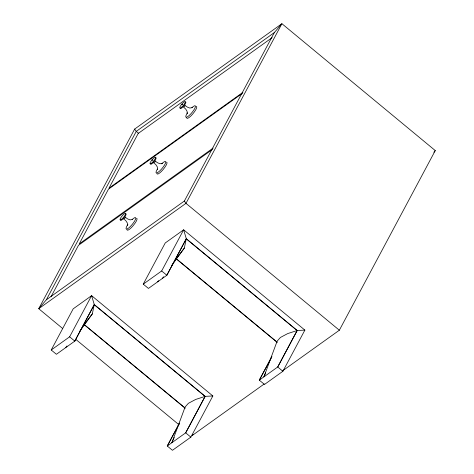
<?xml version="1.0" encoding="UTF-8"?>
<svg xmlns="http://www.w3.org/2000/svg" width="474" height="474" viewBox="0 0 474 474"><rect width="100%" height="100%" fill="white"/><g stroke="black" fill="none" stroke-linecap="round" stroke-linejoin="round"><path stroke-width="0.71" d="M79.751 331.249L92.329 313.912L94.219 304.675L205.094 396.4L185.684 432.845L167.275 446.016L172.459 450.3L190.862 437.129L212.844 395.962L91.606 295.658L73.203 308.829L51.222 349.996L56.4 354.285L74.809 341.114L94.29 304.622L91.606 295.658L69.625 336.824L51.222 349.996M171.345 265.991L184.362 248.056L186.252 238.819L297.127 330.55L277.717 366.989L259.308 380.16L264.492 384.444L282.895 371.272L304.877 330.105L183.639 229.801L165.236 242.972L143.255 284.145L148.433 288.429L166.842 275.258L186.323 238.766L183.639 229.801L161.658 270.974L143.255 284.145M174.272 437.401L171.878 442.722L185.103 407.012L188.362 403.327L195.697 399.434L205.094 396.4M265.707 372.878L263.911 376.866L277.136 341.156L280.395 337.47L287.73 333.578L297.127 330.55M94.219 304.675L74.809 341.114L69.625 336.824M186.252 238.819L166.842 275.258L161.658 270.974M282.848 370.65L339.348 330.224L435.268 150.578L281.906 23.7L134.652 129.07L38.732 308.71L62.675 328.523M46.334 299.805L136.257 131.387L274.31 32.605L281.906 23.7L185.986 203.346L38.732 308.71L46.334 299.805L184.38 201.023L274.31 32.605M51.02 296.748L78.494 245.289L212.393 149.482M179.45 423.205L167.275 446.016L179.498 423.175M212.844 395.962L205.165 396.353L185.684 432.845L190.862 437.129M271.833 356.703L259.308 380.16L271.88 356.667M304.877 330.105L297.198 330.496L277.717 366.989L282.895 371.272M126.967 225.855L127.885 224.38M162.238 278.552L163.542 276.757M92.329 313.912L83.134 325.834M184.362 248.056L177.009 257.678M65.602 347.697L66.988 345.973M157.635 281.846L158.559 280.691M193.042 434.474L192.094 435.588L264.219 383.981M433.84 152.249L435.268 150.578M272.1 37.653L138.207 133.461L108.99 188.178L242.884 92.371M242.356 93.354L108.463 189.167L79.247 243.885L213.14 148.072M192.349 107.651L189.796 108.042L187.366 107.112L185.553 105.82M162.606 163.358L160.046 163.743L157.623 162.813L155.81 161.521M132.637 219.48L130.083 219.871L127.654 218.941L125.841 217.649M138.538 133.277L136.257 131.387L134.652 129.07M339.348 330.224L185.986 203.346L184.38 201.023M186.323 238.766L297.198 330.496M175.949 258.472L277.16 342.204M175.878 258.526L277.089 342.258M94.29 304.622L205.165 396.353M83.916 324.329L185.121 408.061M84.413 324.85L185.056 408.114M75.793 339.372L178.982 424.74M184.167 107.657L185.695 109.067L187.064 111.242L187.159 113.736M154.423 163.358L155.952 164.774L157.321 166.943L157.415 169.437M124.461 219.486L125.983 220.896L127.352 223.07L127.447 225.565M125.871 213.762A4.242 0.984 -50.4 0 1 123.945 217.927A4.242 0.984 -50.4 0 1 120.562 219.983M136.53 218.265A7.637 1.772 -50.4 0 1 133.07 225.766A7.637 1.772 -50.4 0 1 126.979 229.463M132.175 219.492A7.377 1.712 -50.4 0 1 135.469 219.421A7.377 1.712 -50.4 0 1 128.685 227.988A7.377 1.712 -50.4 0 1 126.813 226.258M161.634 163.844A7.377 1.712 -50.4 0 1 165.438 163.293A7.377 1.712 -50.4 0 1 158.215 172.192A7.377 1.712 -50.4 0 1 157.421 169.04M166.498 162.138A7.637 1.772 -50.4 0 1 163.038 169.639A7.637 1.772 -50.4 0 1 156.947 173.336M150.714 161.675A4.254 0.989 -50.4 0 1 155.419 157.184A4.254 0.989 -50.4 0 1 152.462 162.321A4.254 0.989 -50.4 0 1 150.418 162.197M155.839 157.641A4.242 0.984 -50.4 0 1 153.914 161.806A4.242 0.984 -50.4 0 1 150.531 163.862M125.367 217.009A1.363 0.314 -50.4 0 1 124.514 218.603A1.363 0.314 -50.4 0 1 123.803 218.621M191.881 107.663A7.377 1.712 -50.4 0 1 194.968 108.066A7.377 1.712 -50.4 0 1 187.538 116.776A7.377 1.712 -50.4 0 1 187.556 112.735M196.242 106.437A7.637 1.772 -50.4 0 1 192.782 113.938A7.637 1.772 -50.4 0 1 186.691 117.635M181.696 104.25A4.254 0.989 -50.4 0 1 185.298 102.106A4.254 0.989 -50.4 0 1 180.849 107.776A4.254 0.989 -50.4 0 1 181.246 104.825M185.583 101.934A4.242 0.984 -50.4 0 1 183.657 106.099A4.242 0.984 -50.4 0 1 180.274 108.155M185.073 105.181A1.363 0.314 -50.4 0 1 184.676 106.241A1.363 0.314 -50.4 0 1 183.468 107.32M155.33 160.887A1.363 0.314 -50.4 0 1 154.714 162.221A1.363 0.314 -50.4 0 1 153.629 162.884M182.585 104.333L181.82 104.227L182.585 104.333M152.841 160.04L152.077 159.928L152.841 160.04M121.273 219.509A4.254 0.989 -50.4 0 0 125.622 213.727A4.254 0.989 -50.4 0 0 121.534 216.654A4.254 0.989 -50.4 0 0 121.273 219.509"/></g></svg>
